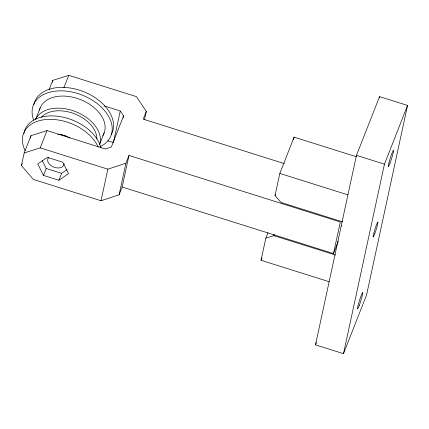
<?xml version="1.0" encoding="UTF-8"?>
<svg xmlns="http://www.w3.org/2000/svg" width="429" height="429" viewBox="0 0 429 429"><rect width="100%" height="100%" fill="white"/><g stroke="black" fill="none" stroke-linecap="round" stroke-linejoin="round"><path stroke-width="0.64" d="M122.152 187.023L333.483 253.571L340.315 221.986L128.979 155.443L122.152 187.023L119.096 194.798L101.024 200.756L33.392 179.461L21.45 165.578L24.18 152.944L30.974 135.671L47.013 130.604L105.32 148.96L111.342 146.975L123.568 115.884L120.265 110.961L104.419 105.974M30.427 138.197L30.974 135.671M52.3 82.293L52.713 80.4L68.753 75.327L136.384 96.627L146.3 111.395L144.487 119.771M113.572 141.897L120.265 110.961M101.024 200.756L107.856 169.171L125.922 163.213L128.979 155.443M123.15 117.819L123.568 115.884M119.096 194.798L125.922 163.213M329.102 281.708L261.046 260.28L265.824 238.17L268.002 232.636M342.712 221.895L281.016 202.472L275.043 195.527L279.826 173.423L294.09 137.146L356.419 156.773M293.527 139.747L294.09 137.146M315.497 344.857L356.467 155.357L379.563 96.627L407.55 105.437L366.575 294.943L343.484 353.673L315.497 344.857L316.468 342.385M379.284 97.935L379.563 96.627M343.484 353.673L384.454 164.168L407.55 105.437M35.661 119.407L40.176 107.92M49.072 89.65L52.713 80.4M21.45 165.578L22.179 163.728M24.18 152.944L40.224 147.876L47.013 130.604M63.9 87.666L68.753 75.327M43.485 175.413L37.741 163.958L47.388 157.357L62.779 162.205L68.527 173.654L58.875 180.255L43.485 175.413L46.203 168.5L42.181 160.489M58.875 180.255L61.594 173.348L66.956 169.68M99.85 143.844L104.129 132.963M146.3 111.395L143.243 119.165L284.347 163.599M275.043 195.527L275.531 194.299M261.046 260.28L262.012 257.818M265.824 238.17L273.847 235.634L274.329 234.406M333.483 253.571L338.32 241.275M356.467 155.357L384.454 164.168M279.826 173.423L347.881 194.852M107.733 140.75L113.433 142.546M40.224 147.876L107.856 169.171M273.847 235.634L335.542 255.062M46.203 168.5L61.594 173.348M33.864 104.504A41.699 27.263 21.5 0 1 83.172 91.495A41.699 27.263 21.5 0 1 111.261 134.47M33.644 120.152A41.699 27.263 21.5 0 1 54.955 91.184A41.699 27.263 21.5 0 1 105.057 111.202A41.699 27.263 21.5 0 1 100.075 146.691M39.479 110.274A34.341 22.453 21.5 0 1 80.647 99.657A34.341 22.453 21.5 0 1 102.794 135.585M35.607 119.562A34.341 22.453 21.5 0 1 75.542 111.615A34.341 22.453 21.5 0 1 99.544 144.594M57.872 134.229A19.621 12.827 21.5 0 1 69.868 138.004M41.329 117.31A30.663 20.045 21.5 0 1 74.587 113.824A30.663 20.045 21.5 0 1 96.857 138.937M25.198 150.729A40.471 26.459 21.5 0 1 47.834 119.401A40.471 26.459 21.5 0 1 98.15 147.099M23.986 133.446A40.471 26.459 21.5 0 1 24.201 132.336M24.335 131.789A40.471 26.459 21.5 0 1 62.591 117.074A40.471 26.459 21.5 0 1 100.933 147.892M58.982 134.234A17.171 11.224 21.5 0 1 60.049 134.347M61.122 134.508A17.171 11.224 21.5 0 1 62.205 134.722M64.355 135.296A17.171 11.224 21.5 0 1 65.417 135.661M64.098 163.722A8.585 5.615 21.5 0 1 53.598 167.042A8.585 5.615 21.5 0 1 48.767 157.411M341.581 226.035A8.585 0.692 -72.5 0 1 341.736 225.311M359.277 305.309A8.585 0.692 -72.5 0 0 362.762 292.46A8.585 0.692 -72.5 0 0 358.413 304.091A8.585 0.692 -72.5 0 0 359.277 305.309M390.004 163.181A8.585 0.692 -72.5 0 0 393.495 150.327A8.585 0.692 -72.5 0 0 389.141 161.958A8.585 0.692 -72.5 0 0 390.004 163.181M374.817 233.569A7.851 0.627 -72.5 0 0 377.885 222.072A7.851 0.627 -72.5 0 0 373.847 233.022A7.851 0.627 -72.5 0 0 374.817 233.569"/></g></svg>
